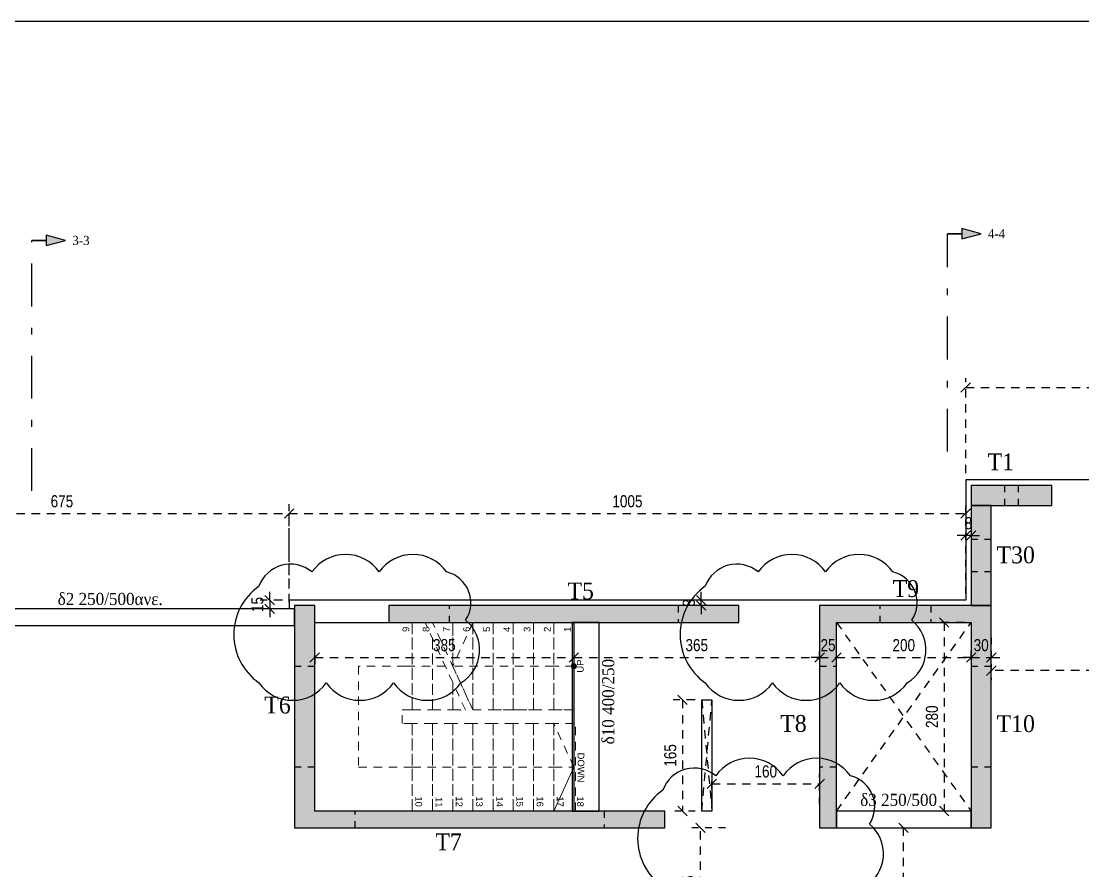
# Model space of a CAD drawing. Header units: millimetres. Extents: x -2171 to 1563, y -1758 to -1505.
# Drawn here: x -508.01 to -492.24, y -1602.86 to -1590.25 of the extents above; entities that cross this region are included whole.
import ezdxf
from ezdxf.enums import TextEntityAlignment as Align

# ---------------------------------------------------------------- set-up
doc = ezdxf.new("R2010")
doc.units = ezdxf.units.MM
doc.header["$PDMODE"] = 32
for name, pattern in [('DASHDOT', [25.4, 12.7, -6.35, 0, -6.35]), ('Dashed Small', [282.222222, 141.111111, -141.111111]), ('DASHED2', [0.375, 0.25, -0.125]), ('DOT', [0.025, 0, -0.025]), ('HIDDEN', [0.375, 0.25, -0.125]), ('HIDDEN2', [0.1875, 0.125, -0.0625])]:
    doc.linetypes.add(name, pattern=pattern)
doc.layers.get('Defpoints').update_dxf_attribs({"color": 6})
for name, color, linetype in [('-S_TEXT', 3, 'Continuous'), ('athinas comments', 10, 'Continuous'), ('DIASTASEIS', 7, 'Continuous'), ('Fill_Col', 7, 'Continuous'), ('Geo_Beam', 7, 'Continuous'), ('Geo_Col', 7, 'Continuous'), ('Geo_Lines', 7, 'Continuous'), ('Sect_Line_Symbol', 7, 'Continuous'), ('STAIRS', 9, 'Continuous'), ('Text_Beam', 7, 'Continuous'), ('Text_Col_-1', 7, 'Continuous')]:
    doc.layers.add(name, color=color, linetype=linetype)
doc.layers.add('A-ANNO-DIMS', color=1, linetype='Continuous', lineweight=9)
doc.styles.add('1-100', font='arial.ttf', dxfattribs={"width": 0.8})
doc.styles.add('GENERATED_STYLE_1', font='arial.ttf')
doc.styles.add('S1TmsNwRmn1088_b_934_161', font='times.ttf', dxfattribs={"width": 0.933629, "height": 0.10875})
doc.styles.add('S1TmsNwRmn11_b_934_161', font='times.ttf', dxfattribs={"width": 0.933629, "height": 0.001087})
doc.styles.add('S1TmsNwRmn1359_b_934_161', font='times.ttf', dxfattribs={"width": 0.933629, "height": 0.135937})
doc.dimstyles.new('Copy of 1-100', dxfattribs={"dimtxt": 0.18, "dimasz": 0.14, "dimexe": 0.14, "dimexo": 0.1, "dimgap": 0.09, "dimtad": 1, "dimdec": 0, "dimlfac": 100, "dimrnd": 5, "dimzin": 5, "dimdsep": 46, "dimtxsty": '1-100', "dimblk": 'OBLIQUE', "dimcen": 0.09, "dimclrd": 1, "dimclre": 1, "dimclrt": 2, "dimadec": 0, "dimazin": 0, "dimtfac": 1, "dimtdec": 0, "dimtix": 1, "dimtmove": 2, "dimatfit": 3, "dimfxl": 5, "dimfxlon": 1, "dimtolj": 1, "dimtzin": 5, "dimarcsym": 0})

# ---------------------------------------------------------------- blocks, each defined once
blk = doc.blocks.new('_Oblique')
at = {"color": 0, "linetype": 'ByBlock', "lineweight": -2}
blk.add_line((-0.5, -0.5), (0.5, 0.5), dxfattribs=at)
blk = doc.blocks.new('*D214')
at = {"layer": 'A-ANNO-DIMS', "color": 1, "linetype": 'HIDDEN', "lineweight": -2, "ltscale": 0.5, "transparency": 16777216}
blk.add_line((-494, -1599.176), (-494.44, -1599.176), dxfattribs=at)
at = {"layer": 'A-ANNO-DIMS', "color": 1, "linetype": 'DASHED2', "lineweight": -2, "ltscale": 0.5, "transparency": 16777216}
blk.add_line((-494.3, -1599.176), (-494.3, -1601.976), dxfattribs=at)
at = {"layer": 'A-ANNO-DIMS', "color": 1, "linetype": 'HIDDEN2', "lineweight": -2, "ltscale": 0.5, "transparency": 16777216}
blk.add_line((-494, -1601.976), (-494.44, -1601.976), dxfattribs=at)
at = {"layer": 'Defpoints', "color": 0, "ltscale": 0.5, "transparency": 16777216}
for p in [(-493.9, -1599.176), (-494.3, -1601.976), (-493.9, -1601.976)]:
    blk.add_point(p, dxfattribs=at)
at = {"layer": 'A-ANNO-DIMS', "color": 1, "lineweight": -2, "ltscale": 0.5, "transparency": 16777216, "xscale": 0.14, "yscale": 0.14, "zscale": 0.14}
for p, rotation in [((-494.3, -1599.176), 90), ((-494.3, -1601.976), 270)]:
    blk.add_blockref('_Oblique', p, dxfattribs=dict(at, rotation=rotation))
at = {"layer": 'A-ANNO-DIMS', "color": 2, "ltscale": 0.5, "transparency": 16777216, "insert": (-494.481, -1600.576), "char_height": 0.18, "attachment_point": 5, "rotation": 90, "style": '1-100'}
blk.add_mtext('\\A1;280', dxfattribs=at)
blk = doc.blocks.new('*D215')
at = {"layer": 'A-ANNO-DIMS', "color": 1, "linetype": 'HIDDEN', "lineweight": -2, "ltscale": 0.5, "transparency": 16777216}
blk.add_line((-503.65, -1599.667), (-503.65, -1599.836), dxfattribs=at)
at = {"layer": 'A-ANNO-DIMS', "color": 1, "linetype": 'HIDDEN2', "lineweight": -2, "ltscale": 0.5, "transparency": 16777216}
blk.add_line((-499.8, -1599.667), (-499.8, -1599.836), dxfattribs=at)
at = {"layer": 'A-ANNO-DIMS', "color": 1, "linetype": 'DASHED2', "lineweight": -2, "ltscale": 0.5, "transparency": 16777216}
blk.add_line((-503.65, -1599.696), (-499.8, -1599.696), dxfattribs=at)
at = {"layer": 'Defpoints', "color": 0, "ltscale": 0.5, "transparency": 16777216}
for p in [(-503.65, -1599.567), (-499.8, -1599.567), (-499.8, -1599.696)]:
    blk.add_point(p, dxfattribs=at)
at = {"layer": 'A-ANNO-DIMS', "color": 1, "lineweight": -2, "ltscale": 0.5, "transparency": 16777216, "xscale": 0.14, "yscale": 0.14, "zscale": 0.14, "rotation": 180}
blk.add_blockref('_Oblique', (-503.65, -1599.696), dxfattribs=at)
at = {"layer": 'A-ANNO-DIMS', "color": 1, "lineweight": -2, "ltscale": 0.5, "transparency": 16777216, "xscale": 0.14, "yscale": 0.14, "zscale": 0.14}
blk.add_blockref('_Oblique', (-499.8, -1599.696), dxfattribs=at)
at = {"layer": 'A-ANNO-DIMS', "color": 2, "ltscale": 0.5, "transparency": 16777216, "insert": (-501.725, -1599.514), "char_height": 0.18, "attachment_point": 5, "style": '1-100'}
blk.add_mtext('\\A1;385', dxfattribs=at)
blk = doc.blocks.new('*D216')
at = {"layer": 'A-ANNO-DIMS', "color": 1, "linetype": 'HIDDEN', "lineweight": -2, "ltscale": 0.5, "transparency": 16777216}
blk.add_line((-499.8, -1599.667), (-499.8, -1599.836), dxfattribs=at)
at = {"layer": 'A-ANNO-DIMS', "color": 1, "linetype": 'HIDDEN2', "lineweight": -2, "ltscale": 0.5, "transparency": 16777216}
blk.add_line((-496.15, -1599.726), (-496.15, -1599.556), dxfattribs=at)
at = {"layer": 'A-ANNO-DIMS', "color": 1, "linetype": 'DASHED2', "lineweight": -2, "ltscale": 0.5, "transparency": 16777216}
blk.add_line((-499.8, -1599.696), (-496.15, -1599.696), dxfattribs=at)
at = {"layer": 'Defpoints', "color": 0, "ltscale": 0.5, "transparency": 16777216}
for p in [(-499.8, -1599.567), (-496.15, -1599.696), (-496.15, -1599.826)]:
    blk.add_point(p, dxfattribs=at)
at = {"layer": 'A-ANNO-DIMS', "color": 1, "lineweight": -2, "ltscale": 0.5, "transparency": 16777216, "xscale": 0.14, "yscale": 0.14, "zscale": 0.14, "rotation": 180}
blk.add_blockref('_Oblique', (-499.8, -1599.696), dxfattribs=at)
at = {"layer": 'A-ANNO-DIMS', "color": 1, "lineweight": -2, "ltscale": 0.5, "transparency": 16777216, "xscale": 0.14, "yscale": 0.14, "zscale": 0.14}
blk.add_blockref('_Oblique', (-496.15, -1599.696), dxfattribs=at)
at = {"layer": 'A-ANNO-DIMS', "color": 2, "ltscale": 0.5, "transparency": 16777216, "insert": (-497.975, -1599.514), "char_height": 0.18, "attachment_point": 5, "style": '1-100'}
blk.add_mtext('\\A1;365', dxfattribs=at)
blk = doc.blocks.new('*D217')
at = {"layer": 'A-ANNO-DIMS', "color": 1, "linetype": 'HIDDEN', "lineweight": -2, "ltscale": 0.5, "transparency": 16777216}
blk.add_line((-496.15, -1599.726), (-496.15, -1599.556), dxfattribs=at)
at = {"layer": 'A-ANNO-DIMS', "color": 1, "linetype": 'HIDDEN2', "lineweight": -2, "ltscale": 0.5, "transparency": 16777216}
blk.add_line((-495.9, -1599.726), (-495.9, -1599.556), dxfattribs=at)
at = {"layer": 'A-ANNO-DIMS', "color": 1, "linetype": 'DASHED2', "lineweight": -2, "ltscale": 0.5, "transparency": 16777216}
for p, q in [((-496.15, -1599.696), (-496.29, -1599.696)), ((-496.15, -1599.696), (-495.9, -1599.696)), ((-495.9, -1599.696), (-495.76, -1599.696))]:
    blk.add_line(p, q, dxfattribs=at)
at = {"layer": 'Defpoints', "color": 0, "ltscale": 0.5, "transparency": 16777216}
for p in [(-496.15, -1599.826), (-495.9, -1599.696), (-495.9, -1599.826)]:
    blk.add_point(p, dxfattribs=at)
at = {"layer": 'A-ANNO-DIMS', "color": 1, "lineweight": -2, "ltscale": 0.5, "transparency": 16777216, "xscale": 0.14, "yscale": 0.14, "zscale": 0.14}
blk.add_blockref('_Oblique', (-496.15, -1599.696), dxfattribs=at)
at = {"layer": 'A-ANNO-DIMS', "color": 1, "lineweight": -2, "ltscale": 0.5, "transparency": 16777216, "xscale": 0.14, "yscale": 0.14, "zscale": 0.14, "rotation": 180}
blk.add_blockref('_Oblique', (-495.9, -1599.696), dxfattribs=at)
at = {"layer": 'A-ANNO-DIMS', "color": 2, "ltscale": 0.5, "transparency": 16777216, "insert": (-496.025, -1599.514), "char_height": 0.18, "attachment_point": 5, "style": '1-100'}
blk.add_mtext('\\A1;25', dxfattribs=at)
blk = doc.blocks.new('*D218')
at = {"layer": 'A-ANNO-DIMS', "color": 1, "linetype": 'HIDDEN', "lineweight": -2, "ltscale": 0.5, "transparency": 16777216}
blk.add_line((-495.9, -1599.726), (-495.9, -1599.556), dxfattribs=at)
at = {"layer": 'A-ANNO-DIMS', "color": 1, "linetype": 'HIDDEN2', "lineweight": -2, "ltscale": 0.5, "transparency": 16777216}
blk.add_line((-493.9, -1599.726), (-493.9, -1599.556), dxfattribs=at)
at = {"layer": 'A-ANNO-DIMS', "color": 1, "linetype": 'DASHED2', "lineweight": -2, "ltscale": 0.5, "transparency": 16777216}
blk.add_line((-495.9, -1599.696), (-493.9, -1599.696), dxfattribs=at)
at = {"layer": 'Defpoints', "color": 0, "ltscale": 0.5, "transparency": 16777216}
for p in [(-495.9, -1599.826), (-493.9, -1599.696), (-493.9, -1599.826)]:
    blk.add_point(p, dxfattribs=at)
at = {"layer": 'A-ANNO-DIMS', "color": 1, "lineweight": -2, "ltscale": 0.5, "transparency": 16777216, "xscale": 0.14, "yscale": 0.14, "zscale": 0.14, "rotation": 180}
blk.add_blockref('_Oblique', (-495.9, -1599.696), dxfattribs=at)
at = {"layer": 'A-ANNO-DIMS', "color": 1, "lineweight": -2, "ltscale": 0.5, "transparency": 16777216, "xscale": 0.14, "yscale": 0.14, "zscale": 0.14}
blk.add_blockref('_Oblique', (-493.9, -1599.696), dxfattribs=at)
at = {"layer": 'A-ANNO-DIMS', "color": 2, "ltscale": 0.5, "transparency": 16777216, "insert": (-494.9, -1599.514), "char_height": 0.18, "attachment_point": 5, "style": '1-100'}
blk.add_mtext('\\A1;200', dxfattribs=at)
blk = doc.blocks.new('*D219')
at = {"layer": 'A-ANNO-DIMS', "color": 1, "linetype": 'HIDDEN', "lineweight": -2, "ltscale": 0.5, "transparency": 16777216}
blk.add_line((-493.9, -1599.726), (-493.9, -1599.556), dxfattribs=at)
at = {"layer": 'A-ANNO-DIMS', "color": 1, "linetype": 'HIDDEN2', "lineweight": -2, "ltscale": 0.5, "transparency": 16777216}
blk.add_line((-493.6, -1599.726), (-493.6, -1599.556), dxfattribs=at)
at = {"layer": 'A-ANNO-DIMS', "color": 1, "linetype": 'DASHED2', "lineweight": -2, "ltscale": 0.5, "transparency": 16777216}
for p, q in [((-493.9, -1599.696), (-494.04, -1599.696)), ((-493.9, -1599.696), (-493.6, -1599.696)), ((-493.6, -1599.696), (-493.46, -1599.696))]:
    blk.add_line(p, q, dxfattribs=at)
at = {"layer": 'Defpoints', "color": 0, "ltscale": 0.5, "transparency": 16777216}
for p in [(-493.9, -1599.826), (-493.6, -1599.696), (-493.6, -1599.826)]:
    blk.add_point(p, dxfattribs=at)
at = {"layer": 'A-ANNO-DIMS', "color": 1, "lineweight": -2, "ltscale": 0.5, "transparency": 16777216, "xscale": 0.14, "yscale": 0.14, "zscale": 0.14}
blk.add_blockref('_Oblique', (-493.9, -1599.696), dxfattribs=at)
at = {"layer": 'A-ANNO-DIMS', "color": 1, "lineweight": -2, "ltscale": 0.5, "transparency": 16777216, "xscale": 0.14, "yscale": 0.14, "zscale": 0.14, "rotation": 180}
blk.add_blockref('_Oblique', (-493.6, -1599.696), dxfattribs=at)
at = {"layer": 'A-ANNO-DIMS', "color": 2, "ltscale": 0.5, "transparency": 16777216, "insert": (-493.75, -1599.514), "char_height": 0.18, "attachment_point": 5, "style": '1-100'}
blk.add_mtext('\\A1;30', dxfattribs=at)
blk = doc.blocks.new('*D221')
at = {"layer": 'A-ANNO-DIMS', "color": 1, "linetype": 'HIDDEN2', "lineweight": -2, "ltscale": 0.5, "transparency": 16777216}
blk.add_line((-497.55, -1602.226), (-498.059, -1602.226), dxfattribs=at)
at = {"layer": 'A-ANNO-DIMS', "color": 1, "linetype": 'DASHED2', "lineweight": -2, "ltscale": 0.5, "transparency": 16777216}
blk.add_line((-497.919, -1603.976), (-497.919, -1602.226), dxfattribs=at)
at = {"layer": 'A-ANNO-DIMS', "color": 1, "linetype": 'HIDDEN', "lineweight": -2, "ltscale": 0.5, "transparency": 16777216}
blk.add_line((-497.55, -1603.976), (-498.059, -1603.976), dxfattribs=at)
at = {"layer": 'Defpoints', "color": 0, "ltscale": 0.5, "transparency": 16777216}
for p in [(-497.919, -1602.226), (-497.45, -1602.226), (-497.45, -1603.976)]:
    blk.add_point(p, dxfattribs=at)
at = {"layer": 'A-ANNO-DIMS', "color": 1, "lineweight": -2, "ltscale": 0.5, "transparency": 16777216, "xscale": 0.14, "yscale": 0.14, "zscale": 0.14}
for p, rotation in [((-497.919, -1602.226), 90), ((-497.919, -1603.976), 270)]:
    blk.add_blockref('_Oblique', p, dxfattribs=dict(at, rotation=rotation))
at = {"layer": 'A-ANNO-DIMS', "color": 2, "ltscale": 0.5, "transparency": 16777216, "insert": (-498.101, -1603.101), "char_height": 0.18, "attachment_point": 5, "rotation": 90, "style": '1-100'}
blk.add_mtext('\\A1;175', dxfattribs=at)
blk = doc.blocks.new('*D234')
at = {"layer": 'A-ANNO-DIMS', "color": 1, "linetype": 'HIDDEN', "lineweight": -2, "ltscale": 0.5, "transparency": 16777216}
blk.add_line((-497.75, -1601.876), (-497.75, -1601.431), dxfattribs=at)
at = {"layer": 'A-ANNO-DIMS', "color": 1, "linetype": 'DASHED2', "lineweight": -2, "ltscale": 0.5, "transparency": 16777216}
blk.add_line((-497.75, -1601.571), (-496.15, -1601.571), dxfattribs=at)
at = {"layer": 'A-ANNO-DIMS', "color": 1, "linetype": 'HIDDEN2', "lineweight": -2, "ltscale": 0.5, "transparency": 16777216}
blk.add_line((-496.15, -1601.876), (-496.15, -1601.431), dxfattribs=at)
at = {"layer": 'Defpoints', "color": 0, "ltscale": 0.5, "transparency": 16777216}
for p in [(-496.15, -1601.571), (-497.75, -1601.976), (-496.15, -1601.976)]:
    blk.add_point(p, dxfattribs=at)
at = {"layer": 'A-ANNO-DIMS', "color": 1, "lineweight": -2, "ltscale": 0.5, "transparency": 16777216, "xscale": 0.14, "yscale": 0.14, "zscale": 0.14, "rotation": 180}
blk.add_blockref('_Oblique', (-497.75, -1601.571), dxfattribs=at)
at = {"layer": 'A-ANNO-DIMS', "color": 1, "lineweight": -2, "ltscale": 0.5, "transparency": 16777216, "xscale": 0.14, "yscale": 0.14, "zscale": 0.14}
blk.add_blockref('_Oblique', (-496.15, -1601.571), dxfattribs=at)
at = {"layer": 'A-ANNO-DIMS', "color": 2, "ltscale": 0.5, "transparency": 16777216, "insert": (-496.95, -1601.389), "char_height": 0.18, "attachment_point": 5, "style": '1-100'}
blk.add_mtext('\\A1;160', dxfattribs=at)
blk = doc.blocks.new('*D235')
at = {"layer": 'A-ANNO-DIMS', "color": 1, "linetype": 'HIDDEN', "lineweight": -2, "ltscale": 0.5, "transparency": 16777216}
blk.add_line((-498, -1600.326), (-498.326, -1600.326), dxfattribs=at)
at = {"layer": 'A-ANNO-DIMS', "color": 1, "linetype": 'DASHED2', "lineweight": -2, "ltscale": 0.5, "transparency": 16777216}
blk.add_line((-498.186, -1600.326), (-498.186, -1601.976), dxfattribs=at)
at = {"layer": 'A-ANNO-DIMS', "color": 1, "linetype": 'HIDDEN2', "lineweight": -2, "ltscale": 0.5, "transparency": 16777216}
blk.add_line((-498, -1601.976), (-498.326, -1601.976), dxfattribs=at)
at = {"layer": 'Defpoints', "color": 0, "ltscale": 0.5, "transparency": 16777216}
for p in [(-497.9, -1600.326), (-498.186, -1601.976), (-497.9, -1601.976)]:
    blk.add_point(p, dxfattribs=at)
at = {"layer": 'A-ANNO-DIMS', "color": 1, "lineweight": -2, "ltscale": 0.5, "transparency": 16777216, "xscale": 0.14, "yscale": 0.14, "zscale": 0.14}
for p, rotation in [((-498.186, -1600.326), 90), ((-498.186, -1601.976), 270)]:
    blk.add_blockref('_Oblique', p, dxfattribs=dict(at, rotation=rotation))
at = {"layer": 'A-ANNO-DIMS', "color": 2, "ltscale": 0.5, "transparency": 16777216, "insert": (-498.367, -1601.151), "char_height": 0.18, "attachment_point": 5, "rotation": 90, "style": '1-100'}
blk.add_mtext('\\A1;165', dxfattribs=at)
blk = doc.blocks.new('*D250')
at = {"layer": 'Defpoints', "color": 0, "ltscale": 0.5, "transparency": 16777216}
for p in [(-493.98, -1597.441), (-493.9, -1597.441), (-493.98, -1597.886)]:
    blk.add_point(p, dxfattribs=at)
at = {"layer": 'DIASTASEIS', "color": 1, "linetype": 'HIDDEN2', "lineweight": -2, "ltscale": 0.5, "transparency": 16777216}
blk.add_line((-493.98, -1597.541), (-493.98, -1598.026), dxfattribs=at)
at = {"layer": 'DIASTASEIS', "color": 1, "linetype": 'HIDDEN', "lineweight": -2, "ltscale": 0.5, "transparency": 16777216}
blk.add_line((-493.9, -1597.541), (-493.9, -1598.026), dxfattribs=at)
at = {"layer": 'DIASTASEIS', "color": 1, "linetype": 'DASHED2', "lineweight": -2, "ltscale": 0.5, "transparency": 16777216}
for p, q in [((-493.98, -1597.886), (-494.12, -1597.886)), ((-493.9, -1597.886), (-493.98, -1597.886)), ((-493.9, -1597.886), (-493.76, -1597.886))]:
    blk.add_line(p, q, dxfattribs=at)
at = {"layer": 'DIASTASEIS', "color": 1, "lineweight": -2, "ltscale": 0.5, "transparency": 16777216, "xscale": 0.14, "yscale": 0.14, "zscale": 0.14}
blk.add_blockref('_Oblique', (-493.98, -1597.886), dxfattribs=at)
at = {"layer": 'DIASTASEIS', "color": 1, "lineweight": -2, "ltscale": 0.5, "transparency": 16777216, "xscale": 0.14, "yscale": 0.14, "zscale": 0.14, "rotation": 180}
blk.add_blockref('_Oblique', (-493.9, -1597.886), dxfattribs=at)
at = {"layer": 'DIASTASEIS', "color": 2, "ltscale": 0.5, "transparency": 16777216, "insert": (-493.94, -1597.704), "char_height": 0.18, "attachment_point": 5, "style": '1-100'}
blk.add_mtext('\\A1;8', dxfattribs=at)
blk = doc.blocks.new('*D251')
at = {"layer": 'Defpoints', "color": 0, "ltscale": 0.5, "transparency": 16777216}
for p in [(-497.91, -1598.846), (-497.9, -1598.846), (-497.9, -1598.926)]:
    blk.add_point(p, dxfattribs=at)
at = {"layer": 'DIASTASEIS', "color": 1, "linetype": 'DASHED2', "lineweight": -2, "ltscale": 0.5, "transparency": 16777216}
for p, q in [((-497.91, -1598.846), (-497.91, -1598.706)), ((-497.91, -1598.926), (-497.91, -1598.846)), ((-497.91, -1598.926), (-497.91, -1599.066))]:
    blk.add_line(p, q, dxfattribs=at)
at = {"layer": 'DIASTASEIS', "color": 1, "linetype": 'HIDDEN2', "lineweight": -2, "ltscale": 0.5, "transparency": 16777216}
blk.add_line((-497.91, -1598.846), (-498.05, -1598.846), dxfattribs=at)
at = {"layer": 'DIASTASEIS', "color": 1, "linetype": 'HIDDEN', "lineweight": -2, "ltscale": 0.5, "transparency": 16777216}
blk.add_line((-497.91, -1598.926), (-498.05, -1598.926), dxfattribs=at)
at = {"layer": 'DIASTASEIS', "color": 1, "lineweight": -2, "ltscale": 0.5, "transparency": 16777216, "xscale": 0.14, "yscale": 0.14, "zscale": 0.14}
for p, rotation in [((-497.91, -1598.846), 270), ((-497.91, -1598.926), 90)]:
    blk.add_blockref('_Oblique', p, dxfattribs=dict(at, rotation=rotation))
at = {"layer": 'DIASTASEIS', "color": 2, "ltscale": 0.5, "transparency": 16777216, "insert": (-498.092, -1598.886), "char_height": 0.18, "attachment_point": 5, "rotation": 90, "style": '1-100'}
blk.add_mtext('\\A1;8', dxfattribs=at)
blk = doc.blocks.new('*D508')
at = {"layer": 'Defpoints', "color": 0, "ltscale": 0.5, "transparency": 16777216}
for p in [(-504.03, -1597.559), (-510.78, -1598.973), (-504.03, -1598.974)]:
    blk.add_point(p, dxfattribs=at)
at = {"layer": 'DIASTASEIS', "color": 1, "linetype": 'HIDDEN', "lineweight": -2, "ltscale": 0.5, "transparency": 16777216}
blk.add_line((-510.78, -1598.873), (-510.78, -1597.419), dxfattribs=at)
at = {"layer": 'DIASTASEIS', "color": 1, "linetype": 'HIDDEN2', "lineweight": -2, "ltscale": 0.5, "transparency": 16777216}
blk.add_line((-504.03, -1598.874), (-504.03, -1597.419), dxfattribs=at)
at = {"layer": 'DIASTASEIS', "color": 1, "linetype": 'DASHED2', "lineweight": -2, "ltscale": 0.5, "transparency": 16777216}
blk.add_line((-510.78, -1597.559), (-504.03, -1597.559), dxfattribs=at)
at = {"layer": 'DIASTASEIS', "color": 1, "lineweight": -2, "ltscale": 0.5, "transparency": 16777216, "xscale": 0.14, "yscale": 0.14, "zscale": 0.14, "rotation": 180}
blk.add_blockref('_Oblique', (-510.78, -1597.559), dxfattribs=at)
at = {"layer": 'DIASTASEIS', "color": 1, "lineweight": -2, "ltscale": 0.5, "transparency": 16777216, "xscale": 0.14, "yscale": 0.14, "zscale": 0.14}
blk.add_blockref('_Oblique', (-504.03, -1597.559), dxfattribs=at)
at = {"layer": 'DIASTASEIS', "color": 2, "ltscale": 0.5, "transparency": 16777216, "insert": (-507.405, -1597.378), "char_height": 0.18, "attachment_point": 5, "style": '1-100'}
blk.add_mtext('\\A1;675', dxfattribs=at)
blk = doc.blocks.new('*D509')
at = {"layer": 'Defpoints', "color": 0, "ltscale": 0.5, "transparency": 16777216}
for p in [(-493.98, -1597.559), (-493.98, -1598.846), (-504.03, -1598.974)]:
    blk.add_point(p, dxfattribs=at)
at = {"layer": 'DIASTASEIS', "color": 1, "linetype": 'HIDDEN', "lineweight": -2, "ltscale": 0.5, "transparency": 16777216}
blk.add_line((-504.03, -1598.874), (-504.03, -1597.419), dxfattribs=at)
at = {"layer": 'DIASTASEIS', "color": 1, "linetype": 'HIDDEN2', "lineweight": -2, "ltscale": 0.5, "transparency": 16777216}
blk.add_line((-493.98, -1598.746), (-493.98, -1597.419), dxfattribs=at)
at = {"layer": 'DIASTASEIS', "color": 1, "linetype": 'DASHED2', "lineweight": -2, "ltscale": 0.5, "transparency": 16777216}
blk.add_line((-504.03, -1597.559), (-493.98, -1597.559), dxfattribs=at)
at = {"layer": 'DIASTASEIS', "color": 1, "lineweight": -2, "ltscale": 0.5, "transparency": 16777216, "xscale": 0.14, "yscale": 0.14, "zscale": 0.14, "rotation": 180}
blk.add_blockref('_Oblique', (-504.03, -1597.559), dxfattribs=at)
at = {"layer": 'DIASTASEIS', "color": 1, "lineweight": -2, "ltscale": 0.5, "transparency": 16777216, "xscale": 0.14, "yscale": 0.14, "zscale": 0.14}
blk.add_blockref('_Oblique', (-493.98, -1597.559), dxfattribs=at)
at = {"layer": 'DIASTASEIS', "color": 2, "ltscale": 0.5, "transparency": 16777216, "insert": (-499.005, -1597.378), "char_height": 0.18, "attachment_point": 5, "style": '1-100'}
blk.add_mtext('\\A1;1005', dxfattribs=at)
blk = doc.blocks.new('*D510')
at = {"layer": 'Defpoints', "color": 0, "ltscale": 0.5, "transparency": 16777216}
for p in [(-482.095, -1595.689), (-493.98, -1597.061), (-482.095, -1597.061)]:
    blk.add_point(p, dxfattribs=at)
at = {"layer": 'DIASTASEIS', "color": 1, "linetype": 'HIDDEN', "lineweight": -2, "ltscale": 0.5, "transparency": 16777216}
blk.add_line((-493.98, -1596.961), (-493.98, -1595.549), dxfattribs=at)
at = {"layer": 'DIASTASEIS', "color": 1, "linetype": 'HIDDEN2', "lineweight": -2, "ltscale": 0.5, "transparency": 16777216}
blk.add_line((-482.095, -1596.961), (-482.095, -1595.549), dxfattribs=at)
at = {"layer": 'DIASTASEIS', "color": 1, "linetype": 'DASHED2', "lineweight": -2, "ltscale": 0.5, "transparency": 16777216}
blk.add_line((-493.98, -1595.689), (-482.095, -1595.689), dxfattribs=at)
at = {"layer": 'DIASTASEIS', "color": 1, "lineweight": -2, "ltscale": 0.5, "transparency": 16777216, "xscale": 0.14, "yscale": 0.14, "zscale": 0.14, "rotation": 180}
blk.add_blockref('_Oblique', (-493.98, -1595.689), dxfattribs=at)
at = {"layer": 'DIASTASEIS', "color": 1, "lineweight": -2, "ltscale": 0.5, "transparency": 16777216, "xscale": 0.14, "yscale": 0.14, "zscale": 0.14}
blk.add_blockref('_Oblique', (-482.095, -1595.689), dxfattribs=at)
at = {"layer": 'DIASTASEIS', "color": 2, "ltscale": 0.5, "transparency": 16777216, "insert": (-488.038, -1595.507), "char_height": 0.18, "attachment_point": 5, "style": '1-100'}
blk.add_mtext('\\A1;1190', dxfattribs=at)
blk = doc.blocks.new('*D540')
at = {"layer": 'Defpoints', "color": 0, "ltscale": 0.5, "transparency": 16777216}
for p in [(-504.03, -1598.846), (-504.319, -1598.973), (-504.03, -1598.973)]:
    blk.add_point(p, dxfattribs=at)
at = {"layer": 'DIASTASEIS', "color": 1, "linetype": 'DASHED2', "lineweight": -2, "ltscale": 0.5, "transparency": 16777216}
for p, q in [((-504.319, -1598.846), (-504.319, -1598.706)), ((-504.319, -1598.846), (-504.319, -1598.973)), ((-504.319, -1598.973), (-504.319, -1599.113))]:
    blk.add_line(p, q, dxfattribs=at)
at = {"layer": 'DIASTASEIS', "color": 1, "linetype": 'HIDDEN', "lineweight": -2, "ltscale": 0.5, "transparency": 16777216}
blk.add_line((-504.13, -1598.846), (-504.459, -1598.846), dxfattribs=at)
at = {"layer": 'DIASTASEIS', "color": 1, "linetype": 'HIDDEN2', "lineweight": -2, "ltscale": 0.5, "transparency": 16777216}
blk.add_line((-504.13, -1598.973), (-504.459, -1598.973), dxfattribs=at)
at = {"layer": 'DIASTASEIS', "color": 1, "lineweight": -2, "ltscale": 0.5, "transparency": 16777216, "xscale": 0.14, "yscale": 0.14, "zscale": 0.14}
for p, rotation in [((-504.319, -1598.846), 270), ((-504.319, -1598.973), 90)]:
    blk.add_blockref('_Oblique', p, dxfattribs=dict(at, rotation=rotation))
at = {"layer": 'DIASTASEIS', "color": 2, "ltscale": 0.5, "transparency": 16777216, "insert": (-504.501, -1598.91), "char_height": 0.18, "attachment_point": 5, "rotation": 90, "style": '1-100'}
blk.add_mtext('\\A1;15', dxfattribs=at)
blk = doc.blocks.new('*D572')
at = {"layer": 'Defpoints', "color": 0, "ltscale": 0.5, "transparency": 16777216}
for p in [(-493.6, -1599.298), (-482.167, -1599.298), (-493.6, -1599.892)]:
    blk.add_point(p, dxfattribs=at)
at = {"layer": 'DIASTASEIS', "color": 1, "linetype": 'HIDDEN2', "lineweight": -2, "ltscale": 0.5, "transparency": 16777216}
blk.add_line((-493.6, -1599.398), (-493.6, -1600.032), dxfattribs=at)
at = {"layer": 'DIASTASEIS', "color": 1, "linetype": 'HIDDEN', "lineweight": -2, "ltscale": 0.5, "transparency": 16777216}
blk.add_line((-482.167, -1599.398), (-482.167, -1600.032), dxfattribs=at)
at = {"layer": 'DIASTASEIS', "color": 1, "linetype": 'DASHED2', "lineweight": -2, "ltscale": 0.5, "transparency": 16777216}
blk.add_line((-482.167, -1599.892), (-493.6, -1599.892), dxfattribs=at)
at = {"layer": 'DIASTASEIS', "color": 1, "lineweight": -2, "ltscale": 0.5, "transparency": 16777216, "xscale": 0.14, "yscale": 0.14, "zscale": 0.14, "rotation": 180}
blk.add_blockref('_Oblique', (-493.6, -1599.892), dxfattribs=at)
at = {"layer": 'DIASTASEIS', "color": 1, "lineweight": -2, "ltscale": 0.5, "transparency": 16777216, "xscale": 0.14, "yscale": 0.14, "zscale": 0.14}
blk.add_blockref('_Oblique', (-482.167, -1599.892), dxfattribs=at)
at = {"layer": 'DIASTASEIS', "color": 2, "ltscale": 0.5, "transparency": 16777216, "insert": (-487.883, -1599.711), "char_height": 0.18, "attachment_point": 5, "style": '1-100'}
blk.add_mtext('\\A1;1145', dxfattribs=at)
blk = doc.blocks.new('*D725')
at = {"layer": 'Defpoints', "color": 0, "ltscale": 0.5, "transparency": 16777216}
for p in [(-495.27, -1602.226), (-494.904, -1602.226), (-495.27, -1606.395)]:
    blk.add_point(p, dxfattribs=at)
at = {"layer": 'DIASTASEIS', "color": 1, "linetype": 'HIDDEN2', "lineweight": -2, "ltscale": 0.5, "transparency": 16777216}
blk.add_line((-495.17, -1602.226), (-494.764, -1602.226), dxfattribs=at)
at = {"layer": 'DIASTASEIS', "color": 1, "linetype": 'DASHED2', "lineweight": -2, "ltscale": 0.5, "transparency": 16777216}
blk.add_line((-494.904, -1606.395), (-494.904, -1602.226), dxfattribs=at)
at = {"layer": 'DIASTASEIS', "color": 1, "linetype": 'HIDDEN', "lineweight": -2, "ltscale": 0.5, "transparency": 16777216}
blk.add_line((-495.17, -1606.395), (-494.764, -1606.395), dxfattribs=at)
at = {"layer": 'DIASTASEIS', "color": 1, "lineweight": -2, "ltscale": 0.5, "transparency": 16777216, "xscale": 0.14, "yscale": 0.14, "zscale": 0.14}
for p, rotation in [((-494.904, -1602.226), 90), ((-494.904, -1606.395), 270)]:
    blk.add_blockref('_Oblique', p, dxfattribs=dict(at, rotation=rotation))
at = {"layer": 'DIASTASEIS', "color": 2, "ltscale": 0.5, "transparency": 16777216, "insert": (-495.086, -1604.31), "char_height": 0.18, "attachment_point": 5, "rotation": 90, "style": '1-100'}
blk.add_mtext('\\A1;415', dxfattribs=at)

msp = doc.modelspace()

# ---------------------------------------------------------------- hatches: boundary and pattern name
at = {"layer": 'Fill_Col'}
for points in [[(-493.9001, -1597.4407), (-492.7001, -1597.4407), (-492.7001, -1597.1407), (-493.9001, -1597.1407)], [(-493.6001, -1598.9261), (-493.6001, -1597.4407), (-493.9001, -1597.4407), (-493.9001, -1598.9261)], [(-503.6501, -1601.9761), (-503.6501, -1598.9261), (-503.9501, -1598.9261), (-503.9501, -1602.2261), (-503.8001, -1602.1011)], [(-502.5501, -1599.1761), (-497.3498, -1599.1761), (-497.3498, -1598.9261), (-502.5501, -1598.9261)], [(-495.9001, -1602.2261), (-495.9001, -1599.1761), (-496.0251, -1599.0511), (-496.1501, -1598.9261), (-496.1501, -1602.2261)], [(-495.9001, -1599.1761), (-493.9001, -1599.1761), (-493.7501, -1599.0511), (-493.6001, -1598.9261), (-496.1501, -1598.9261), (-496.0251, -1599.0511)], [(-493.6001, -1602.2261), (-493.6001, -1598.9261), (-493.7501, -1599.0511), (-493.9001, -1599.1761), (-493.9001, -1602.2261)], [(-503.9501, -1602.2261), (-498.4501, -1602.2261), (-498.4501, -1601.9761), (-503.6501, -1601.9761), (-503.8001, -1602.1011)]]:
    msp.add_hatch(color=252, dxfattribs=at).paths.add_polyline_path(points)
at = {"layer": 'Sect_Line_Symbol'}
for points in [[(-494.2501, -1593.4042), (-494.0399, -1593.4042), (-494.0399, -1593.4818), (-493.7501, -1593.4042), (-494.0399, -1593.3265), (-494.0399, -1593.4042)], [(-507.8501, -1593.5042), (-507.6399, -1593.5042), (-507.6399, -1593.5818), (-507.3501, -1593.5042), (-507.6399, -1593.4265), (-507.6399, -1593.5042)]]:
    msp.add_hatch(color=2, dxfattribs=at).paths.add_polyline_path(points)
at = {"layer": 'STAIRS', "linetype": 'Continuous', "lineweight": 15}
msp.add_hatch(color=8, dxfattribs=at).paths.add_polyline_path([(-499.8001, -1599.7886, 1), (-499.8001, -1599.8636, 1)])

# ---------------------------------------------------------------- linework, layer by layer
at = {"layer": '-S_TEXT', "ltscale": 5}
msp.add_lwpolyline([(-521.7257, -1590.2497), (-463.5782, -1590.2497), (-463.5782, -1630.2944), (-521.7257, -1630.2944)], close=True, dxfattribs=at)
at = {"color": 2, "linetype": 'HIDDEN', "ltscale": 0.5}
for p, q in [((-495.9001, -1599.1761), (-493.9001, -1601.9764)), ((-495.9001, -1601.9764), (-493.9001, -1599.1761)), ((-497.9001, -1600.3261), (-497.7501, -1601.9761)), ((-497.9001, -1601.9761), (-497.7501, -1600.3261))]:
    msp.add_line(p, q, dxfattribs=at)
at = {"layer": 'athinas comments'}
for points in [[(-504.4787, -1600.0721, 0.5205671), (-503.4787, -1600.0721, 0.5205671), (-502.4787, -1600.0721, 0.5205671), (-501.4787, -1600.0721, 0.5205671), (-501.4082, -1599.1426, 0.5205671), (-501.6918, -1598.4262, 0.5205671), (-502.6918, -1598.4262, 0.5205671), (-503.6918, -1598.4262, 0.5205671), (-504.4787, -1598.6392, 0.5205671)], [(-497.8497, -1600.0721, 0.5205671), (-496.8497, -1600.0721, 0.5205671), (-495.8497, -1600.0721, 0.5205671), (-494.8497, -1600.0721, 0.5205671), (-494.7792, -1599.1426, 0.5205671), (-495.0627, -1598.4262, 0.5205671), (-496.0627, -1598.4262, 0.5205671), (-497.0627, -1598.4262, 0.5205671), (-497.8497, -1598.6392, 0.5205671)], [(-498.48, -1603.0998, 0.5205671), (-497.48, -1603.0998, 0.5205671), (-496.48, -1603.0998, 0.5205671), (-495.48, -1603.0998, 0.5205671), (-495.4095, -1602.1703, 0.5205671), (-495.6931, -1601.4539, 0.5205671), (-496.6931, -1601.4539, 0.5205671), (-497.6931, -1601.4539, 0.5205671), (-498.48, -1601.667, 0.5205671)]]:
    msp.add_lwpolyline(points, format="xyb", close=True, dxfattribs=at)
at = {"layer": 'Geo_Beam', "color": 94}
for points in [[(-510.0001, -1599.2234), (-503.9501, -1599.2234), (-503.9501, -1598.9734), (-510.0001, -1598.9734)], [(-499.4251, -1601.9761), (-499.4251, -1599.1761), (-499.8251, -1599.1761), (-499.8251, -1601.9761)], [(-495.9001, -1602.2261), (-493.9001, -1602.2261), (-493.9002, -1601.9761), (-495.9001, -1601.9761)]]:
    msp.add_lwpolyline(points, close=True, dxfattribs=at)
at = {"layer": 'Geo_Col', "color": 94}
for points in [[(-493.9001, -1597.4407), (-492.7001, -1597.4407), (-492.7001, -1597.1407), (-493.9001, -1597.1407)], [(-493.6001, -1598.9261), (-493.6001, -1597.4407), (-493.9001, -1597.4407), (-493.9001, -1598.9261)], [(-502.5501, -1599.1761), (-497.3498, -1599.1761), (-497.3498, -1598.9261), (-502.5501, -1598.9261)]]:
    msp.add_lwpolyline(points, close=True, dxfattribs=at)
at = {"layer": 'Geo_Col', "color": 94, "linetype": 'DOT'}
for points in [[(-493.9001, -1597.4407), (-493.4001, -1597.4407), (-493.4001, -1597.1407), (-493.9001, -1597.1407)], [(-492.7001, -1597.1407), (-493.2001, -1597.1407), (-493.2001, -1597.4407), (-492.7001, -1597.4407)], [(-493.9001, -1597.4407), (-493.9001, -1597.9407), (-493.6001, -1597.9407), (-493.6001, -1597.4407)], [(-493.6001, -1598.9261), (-493.6001, -1598.4261), (-493.9001, -1598.4261), (-493.9001, -1598.9261)], [(-503.9501, -1598.9261), (-503.9501, -1599.8261), (-503.6501, -1599.8261), (-503.6501, -1598.9261)], [(-502.5501, -1599.1761), (-501.6501, -1599.1761), (-501.6501, -1598.9261), (-502.5501, -1598.9261)], [(-497.3498, -1598.9261), (-498.2498, -1598.9261), (-498.2498, -1599.1761), (-497.3498, -1599.1761)], [(-496.1501, -1598.9261), (-496.1501, -1599.8261), (-495.9001, -1599.8261), (-495.9001, -1599.1761), (-495.2501, -1599.1761), (-495.2501, -1598.9261)], [(-493.6001, -1598.9261), (-494.5001, -1598.9261), (-494.5001, -1599.1761), (-493.9001, -1599.1761), (-493.9001, -1599.8261), (-493.6001, -1599.8261)], [(-503.9501, -1602.2261), (-503.0501, -1602.2261), (-503.0501, -1601.9761), (-503.6501, -1601.9761), (-503.6501, -1601.3261), (-503.9501, -1601.3261)], [(-495.9001, -1602.2261), (-495.9001, -1601.3261), (-496.1501, -1601.3261), (-496.1501, -1602.2261)], [(-493.6001, -1602.2261), (-493.6001, -1601.3261), (-493.9001, -1601.3261), (-493.9001, -1602.2261)], [(-498.4501, -1601.9761), (-499.3501, -1601.9761), (-499.3501, -1602.2261), (-498.4501, -1602.2261)]]:
    msp.add_lwpolyline(points, close=True, dxfattribs=at)
at = {"layer": 'Geo_Col', "color": 94}
for points in [[(-503.6501, -1598.9261), (-503.9501, -1598.9261)], [(-503.9501, -1598.9261), (-503.9501, -1602.2261)], [(-503.6501, -1601.9761), (-503.6501, -1598.9261)], [(-496.1501, -1598.9261), (-496.1501, -1602.2261)], [(-493.6001, -1598.9261), (-496.1501, -1598.9261)], [(-493.6001, -1602.2261), (-493.6001, -1598.9261)], [(-495.9001, -1602.2261), (-495.9001, -1599.1761)], [(-495.9001, -1599.1761), (-493.9001, -1599.1761)], [(-493.9001, -1599.1761), (-493.9001, -1602.2261)], [(-498.4501, -1601.9761), (-503.6501, -1601.9761)], [(-498.4501, -1602.2261), (-498.4501, -1601.9761)], [(-503.9501, -1602.2261), (-498.4501, -1602.2261)], [(-496.1501, -1602.2261), (-495.9001, -1602.2261)], [(-493.9001, -1602.2261), (-493.6001, -1602.2261)]]:
    msp.add_lwpolyline(points, dxfattribs=at)
at = {"layer": 'Geo_Lines', "color": 94}
msp.add_lwpolyline([(-482.0955, -1597.0607), (-493.9801, -1597.0607), (-493.9801, -1598.8461), (-504.0298, -1598.8461), (-504.0298, -1598.9737), (-510.7801, -1598.9733)], dxfattribs=at)
for points in [[(-503.6501, -1599.1761), (-499.8001, -1599.176), (-499.8001, -1601.9762), (-503.6501, -1601.9764)], [(-497.9001, -1600.3261), (-497.7501, -1600.3261), (-497.7501, -1601.9761), (-497.9001, -1601.9761)]]:
    msp.add_lwpolyline(points, close=True, dxfattribs=at)
at = {"layer": 'Sect_Line_Symbol', "color": 2}
for points in [[(-494.2501, -1593.4042), (-494.0399, -1593.4042), (-494.0399, -1593.4818), (-493.7501, -1593.4042), (-494.0399, -1593.3265), (-494.0399, -1593.4042)], [(-507.8501, -1593.5042), (-507.6399, -1593.5042), (-507.6399, -1593.5818), (-507.3501, -1593.5042), (-507.6399, -1593.4265), (-507.6399, -1593.5042)]]:
    msp.add_lwpolyline(points, close=True, dxfattribs=at)
at = {"layer": 'Sect_Line_Symbol', "color": 2, "linetype": 'DASHDOT', "ltscale": 0.05}
for points in [[(-507.8501, -1597.2228), (-507.8501, -1593.5042)], [(-494.2501, -1596.6397), (-494.2501, -1593.4042)]]:
    msp.add_lwpolyline(points, dxfattribs=at)
at = {"layer": 'STAIRS', "color": 8, "linetype": 'HIDDEN2', "lineweight": 13}
for p, q in [((-502.2001, -1599.1761), (-502.2001, -1600.4761)), ((-502.2001, -1600.4761), (-502.2001, -1599.1761)), ((-501.4103, -1600.4761), (-502.0103, -1599.1761)), ((-501.3001, -1600.4761), (-501.9001, -1599.1761)), ((-501.6001, -1599.1761), (-501.6001, -1599.8261)), ((-501.6001, -1599.8261), (-501.6001, -1599.1761)), ((-501.3001, -1599.1761), (-501.6001, -1599.8261)), ((-501.3001, -1599.1761), (-501.3001, -1600.4761)), ((-501.3001, -1600.4761), (-501.3001, -1599.1761)), ((-501.0001, -1599.1761), (-501.0001, -1600.4761)), ((-501.0001, -1600.4761), (-501.0001, -1599.1761)), ((-500.7001, -1599.1761), (-500.7001, -1600.4761)), ((-500.7001, -1600.4761), (-500.7001, -1599.1761)), ((-500.4001, -1599.1761), (-500.4001, -1600.4761)), ((-500.4001, -1600.4761), (-500.4001, -1599.1761)), ((-500.1001, -1599.1761), (-500.1001, -1600.4761)), ((-500.1001, -1600.4761), (-500.1001, -1599.1761)), ((-501.9001, -1599.4147), (-501.9001, -1600.4761)), ((-501.9001, -1600.4761), (-501.9001, -1599.4147)), ((-502.3001, -1599.8261), (-503.0001, -1599.8261)), ((-503.0001, -1599.8261), (-503.0001, -1601.3261)), ((-502.2001, -1599.8261), (-502.3001, -1599.8261)), ((-501.7103, -1599.8261), (-502.2001, -1599.8261)), ((-500.1001, -1599.8261), (-501.6001, -1599.8261)), ((-501.6001, -1599.8261), (-501.3001, -1600.4761)), ((-499.8001, -1599.8261), (-500.1001, -1599.8261)), ((-501.6001, -1600.0647), (-501.6001, -1600.4761)), ((-501.6001, -1600.4761), (-501.6001, -1600.0647)), ((-502.3501, -1600.6761), (-502.3501, -1600.4761)), ((-502.3501, -1600.4761), (-502.3001, -1600.4761)), ((-502.3001, -1600.4761), (-502.2001, -1600.4761)), ((-502.2001, -1600.4761), (-501.9001, -1600.4761)), ((-501.9001, -1600.4761), (-501.6001, -1600.4761)), ((-501.6001, -1600.4761), (-501.4103, -1600.4761)), ((-501.3001, -1600.4761), (-499.8001, -1600.4761)), ((-501.3001, -1600.4761), (-501.0001, -1600.4761)), ((-501.0001, -1600.4761), (-500.7001, -1600.4761)), ((-500.7001, -1600.4761), (-500.4001, -1600.4761)), ((-500.4001, -1600.4761), (-500.1001, -1600.4761)), ((-500.1001, -1600.4761), (-499.8001, -1600.4761)), ((-502.2001, -1600.6761), (-502.3501, -1600.6761)), ((-502.2001, -1601.9761), (-502.2001, -1600.6761)), ((-501.9001, -1600.6761), (-502.2001, -1600.6761)), ((-502.2001, -1600.6761), (-502.2001, -1601.9761)), ((-501.9001, -1601.9761), (-501.9001, -1600.6761)), ((-501.6001, -1600.6761), (-501.9001, -1600.6761)), ((-501.9001, -1600.6761), (-501.9001, -1601.9761)), ((-501.6001, -1601.9761), (-501.6001, -1600.6761)), ((-501.3001, -1600.6761), (-501.6001, -1600.6761)), ((-501.6001, -1600.6761), (-501.6001, -1601.9761)), ((-501.3001, -1601.9761), (-501.3001, -1600.6761)), ((-501.0001, -1600.6761), (-501.3001, -1600.6761)), ((-501.3001, -1600.6761), (-501.3001, -1601.9761)), ((-501.0001, -1601.9761), (-501.0001, -1600.6761)), ((-500.7001, -1600.6761), (-501.0001, -1600.6761)), ((-501.0001, -1600.6761), (-501.0001, -1601.9761)), ((-500.7001, -1601.9761), (-500.7001, -1600.6761)), ((-500.4001, -1600.6761), (-500.7001, -1600.6761)), ((-500.7001, -1600.6761), (-500.7001, -1601.9761)), ((-500.4001, -1601.9761), (-500.4001, -1600.6761)), ((-500.1001, -1600.6761), (-500.4001, -1600.6761)), ((-500.4001, -1600.6761), (-500.4001, -1601.9761)), ((-500.1001, -1601.9761), (-500.1001, -1600.6761)), ((-500.1001, -1600.6761), (-500.1001, -1601.9761)), ((-499.8001, -1600.6761), (-500.1001, -1600.6761)), ((-499.8001, -1601.3261), (-500.1001, -1600.6761)), ((-499.7751, -1601.9761), (-499.7751, -1600.6761)), ((-503.0001, -1601.3261), (-502.2001, -1601.3261)), ((-502.2001, -1601.3261), (-500.1001, -1601.3261)), ((-500.1001, -1601.3261), (-499.8001, -1601.3261))]:
    msp.add_line(p, q, dxfattribs=at)
at = {"layer": 'STAIRS', "color": 8, "linetype": 'Dashed Small', "lineweight": 13}
msp.add_line((-500.1001, -1601.9761), (-499.8001, -1601.3261), dxfattribs=at)
at = {"layer": 'STAIRS', "color": 8, "linetype": 'Continuous', "lineweight": 13, "flags": 128}
msp.add_lwpolyline([(-499.8001, -1599.7886, 1), (-499.8001, -1599.8636, 1)], format="xyb", close=True, dxfattribs=at)

# ---------------------------------------------------------------- texts
at = {"layer": 'Sect_Line_Symbol', "color": 2, "style": 'S1TmsNwRmn1359_b_934_161', "width": 0.933629}
for s, p in [('4-4', (-493.6501, -1593.4042)), ('3-3', (-507.2501, -1593.5042))]:
    msp.add_text(s, height=0.13594, dxfattribs=at).set_placement(p, align=Align.MIDDLE_LEFT)
at = {"layer": 'STAIRS', "color": 8, "lineweight": 15, "char_height": 0.1, "attachment_point": 4, "style": 'GENERATED_STYLE_1'}
for s, insert, rotation in [('\\A1;{\\pql;\\fArial|b0|i0|c0|p0;\\W1.000000;9}', (-502.295, -1599.3174), 90), ('\\A1;{\\pql;\\fArial|b0|i0|c0|p0;\\W1.000000;8}', (-501.995, -1599.3174), 90), ('\\A1;{\\pql;\\fArial|b0|i0|c0|p0;\\W1.000000;7}', (-501.6958, -1599.3174), 90), ('\\A1;{\\pql;\\fArial|b0|i0|c0|p0;\\W1.000000;6}', (-501.395, -1599.3174), 90), ('\\A1;{\\pql;\\fArial|b0|i0|c0|p0;\\W1.000000;5}', (-501.095, -1599.3174), 90), ('\\A1;{\\pql;\\fArial|b0|i0|c0|p0;\\W1.000000;4}', (-500.7958, -1599.3174), 90), ('\\A1;{\\pql;\\fArial|b0|i0|c0|p0;\\W1.000000;3}', (-500.495, -1599.3174), 90), ('\\A1;{\\pql;\\fArial|b0|i0|c0|p0;\\W1.000000;2}', (-500.1958, -1599.3174), 90), ('\\A1;{\\pql;\\fArial|b0|i0|c0|p0;\\W1.000000;1}', (-499.8958, -1599.3174), 90), ('\\A1;{\\pql;\\fArial|b0|i0|c0|p0;\\W1.000000;UP}', (-499.705, -1599.9214), 90), ('\\A1;{\\pql;\\fArial|b0|i0|c0|p0;\\W1.000000;DOWN}', (-499.6952, -1601.109), 270), ('\\A1;{\\pql;\\fArial|b0|i0|c0|p0;\\W1.000000;10}', (-502.1052, -1601.7586), 270), ('\\A1;{\\pql;\\fArial|b0|i0|c0|p0;\\W1.000000;11}', (-501.8044, -1601.7687), 270), ('\\A1;{\\pql;\\fArial|b0|i0|c0|p0;\\W1.000000;12}', (-501.5044, -1601.7586), 270), ('\\A1;{\\pql;\\fArial|b0|i0|c0|p0;\\W1.000000;13}', (-501.2053, -1601.7586), 270), ('\\A1;{\\pql;\\fArial|b0|i0|c0|p0;\\W1.000000;14}', (-500.9044, -1601.7586), 270), ('\\A1;{\\pql;\\fArial|b0|i0|c0|p0;\\W1.000000;15}', (-500.6052, -1601.7586), 270), ('\\A1;{\\pql;\\fArial|b0|i0|c0|p0;\\W1.000000;16}', (-500.3052, -1601.7586), 270), ('\\A1;{\\pql;\\fArial|b0|i0|c0|p0;\\W1.000000;17}', (-500.0044, -1601.7586), 270), ('\\A1;{\\pql;\\fArial|b0|i0|c0|p0;\\W1.000000;18}', (-499.7052, -1601.7586), 270)]:
    msp.add_mtext(s, dxfattribs=dict(at, insert=insert, rotation=rotation))
at = {"layer": 'Text_Beam', "color": 3, "style": 'S1TmsNwRmn1088_b_934_161', "width": 0.933629}
for s, p in [(' δ2 250/500ανε.', (-507.5311, -1598.9174)), (' δ3 250/500', (-495.611, -1601.9004))]:
    msp.add_text(s, height=0.18, dxfattribs=at).set_placement(p)
msp.add_text(' δ10 400/250', height=0.18, rotation=90, dxfattribs=at).set_placement((-499.2001, -1601.0499))
at = {"layer": 'Text_Col_-1', "color": 200, "style": 'S1TmsNwRmn11_b_934_161', "width": 0.933629}
for s, p in [('T1', (-493.6549, -1596.9165)), ('T30', (-493.5204, -1598.298)), ('T9', (-495.064, -1598.7984)), ('T5', (-499.895, -1598.8336)), ('T6', (-504.3978, -1600.5269)), ('T8', (-496.7344, -1600.8011)), ('T10', (-493.5199, -1600.8046)), ('T7', (-501.8571, -1602.5593))]:
    msp.add_text(s, height=0.25, dxfattribs=at).set_placement(p)

# ---------------------------------------------------------------- dimensions: what is measured, and where the dimension line sits
at = {"layer": 'A-ANNO-DIMS', "ltscale": 0.5}
for base, p1, p2, picture, middle in [((-494.2996, -1601.9761), (-493.9001, -1599.1761), (-493.9004, -1601.9761), '*D214', (-494.4815, -1600.5761)), ((-498.1855, -1601.9761), (-497.9001, -1600.3261), (-497.9001, -1601.9761), '*D235', (-498.3674, -1601.1511)), ((-497.9194, -1602.2261), (-497.4501, -1603.9761), (-497.4501, -1602.2261), '*D221', (-498.1013, -1603.1011))]:
    dim = msp.add_linear_dim(base=base, p1=p1, p2=p2, angle=90, dimstyle='Copy of 1-100', dxfattribs=at)
    dim.commit()
    dim.dimension.update_dxf_attribs({"geometry": picture, "text_midpoint": middle})
for base, p1, p2, picture, middle in [((-499.8001, -1599.6962), (-503.6501, -1599.5666), (-499.8001, -1599.5666), '*D215', (-501.7251, -1599.5143)), ((-496.1501, -1599.6962), (-499.8001, -1599.5666), (-496.1501, -1599.8261), '*D216', (-497.9751, -1599.5143)), ((-495.9001, -1599.6962), (-496.1501, -1599.8261), (-495.9001, -1599.8261), '*D217', (-496.0251, -1599.5143)), ((-493.9001, -1599.6962), (-495.9001, -1599.8261), (-493.9001, -1599.8261), '*D218', (-494.9001, -1599.5143)), ((-493.6001, -1599.6962), (-493.9001, -1599.8261), (-493.6001, -1599.8261), '*D219', (-493.7501, -1599.5143)), ((-496.1501, -1601.5708), (-497.7501, -1601.9761), (-496.1501, -1601.9761), '*D234', (-496.9501, -1601.3889))]:
    dim = msp.add_linear_dim(base=base, p1=p1, p2=p2, dimstyle='Copy of 1-100', dxfattribs=at)
    dim.commit()
    dim.dimension.update_dxf_attribs({"geometry": picture, "text_midpoint": middle})
at = {"layer": 'DIASTASEIS', "ltscale": 0.5}
for base, p1, p2, picture, middle in [((-482.0955, -1595.6889), (-493.9801, -1597.0607), (-482.0955, -1597.0607), '*D510', (-488.0378, -1595.507)), ((-504.0298, -1597.5595), (-510.7801, -1598.9733), (-504.0298, -1598.9737), '*D508', (-507.405, -1597.3776)), ((-493.9801, -1597.5595), (-504.0298, -1598.9737), (-493.9801, -1598.8461), '*D509', (-499.005, -1597.3776)), ((-493.6001, -1599.8924), (-482.1667, -1599.2976), (-493.6001, -1599.2976), '*D572', (-487.8834, -1599.7105))]:
    dim = msp.add_linear_dim(base=base, p1=p1, p2=p2, dimstyle='Copy of 1-100', dxfattribs=at)
    dim.commit()
    dim.dimension.update_dxf_attribs({"geometry": picture, "text_midpoint": middle})
at = {"layer": 'DIASTASEIS', "color": 94, "ltscale": 0.5}
dim = msp.add_linear_dim(base=(-493.9801, -1597.8862), p1=(-493.9001, -1597.4407), p2=(-493.9801, -1597.4407), dimstyle='Copy of 1-100', override={"dimrnd": 0}, dxfattribs=at)
dim.commit()
dim.dimension.update_dxf_attribs({"geometry": '*D250', "text_midpoint": (-493.9401, -1597.7043)})
at = {"layer": 'DIASTASEIS', "ltscale": 0.5}
for base, p1, p2, picture, middle in [((-504.3188, -1598.9734), (-504.0298, -1598.8461), (-504.0298, -1598.9734), '*D540', (-504.5007, -1598.9097)), ((-494.9044, -1602.2261), (-495.2701, -1606.3946), (-495.2701, -1602.2261), '*D725', (-495.0863, -1604.3104))]:
    dim = msp.add_linear_dim(base=base, p1=p1, p2=p2, angle=90, dimstyle='Copy of 1-100', dxfattribs=at)
    dim.commit()
    dim.dimension.update_dxf_attribs({"geometry": picture, "text_midpoint": middle})
at = {"layer": 'DIASTASEIS', "color": 94, "ltscale": 0.5}
dim = msp.add_linear_dim(base=(-497.9097, -1598.8461), p1=(-497.8996, -1598.9261), p2=(-497.8996, -1598.8461), angle=90, dimstyle='Copy of 1-100', override={"dimrnd": 0}, dxfattribs=at)
dim.commit()
dim.dimension.update_dxf_attribs({"geometry": '*D251', "text_midpoint": (-498.0916, -1598.8861)})

doc.saveas('drawing.dxf')
